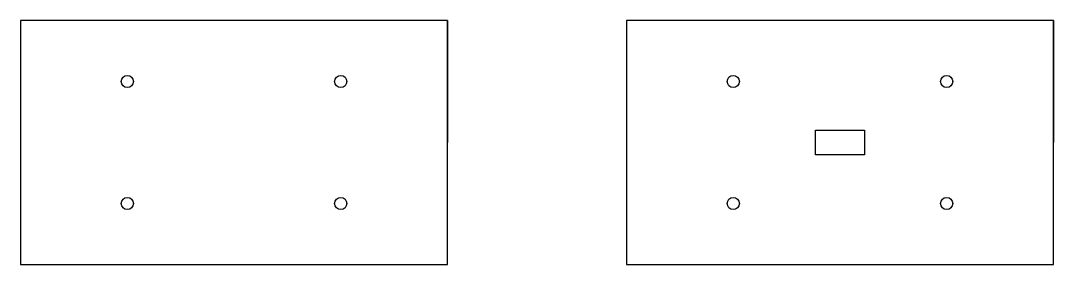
# Model space of a CAD drawing. Header units: millimetres. Extents: x 0 to 847, y 0 to 200.
import ezdxf

# ---------------------------------------------------------------- set-up
doc = ezdxf.new("R2010")
doc.units = ezdxf.units.MM
doc.header["$MEASUREMENT"] = 0

msp = doc.modelspace()

# ---------------------------------------------------------------- linework, layer by layer
for p, q in [((350, 200), (350, 100)), ((846.97, 200), (846.97, 100)), ((175, 0), (350, 0)), ((671.97, 0), (846.97, 0))]:
    msp.add_line(p, q)
for points in [[(0, 0), (350, 0), (350, 200), (0, 200)], [(496.97, 0), (846.97, 0), (846.97, 200), (496.97, 200)], [(651.97, 110), (691.97, 110), (691.97, 90), (651.97, 90)]]:
    msp.add_lwpolyline(points, close=True)
for centre in [(87.5, 150), (262.5, 150), (584.47, 150), (759.47, 150), (87.5, 50), (262.5, 50), (584.47, 50), (759.47, 50)]:
    msp.add_circle(centre, 5)

doc.saveas('drawing.dxf')
